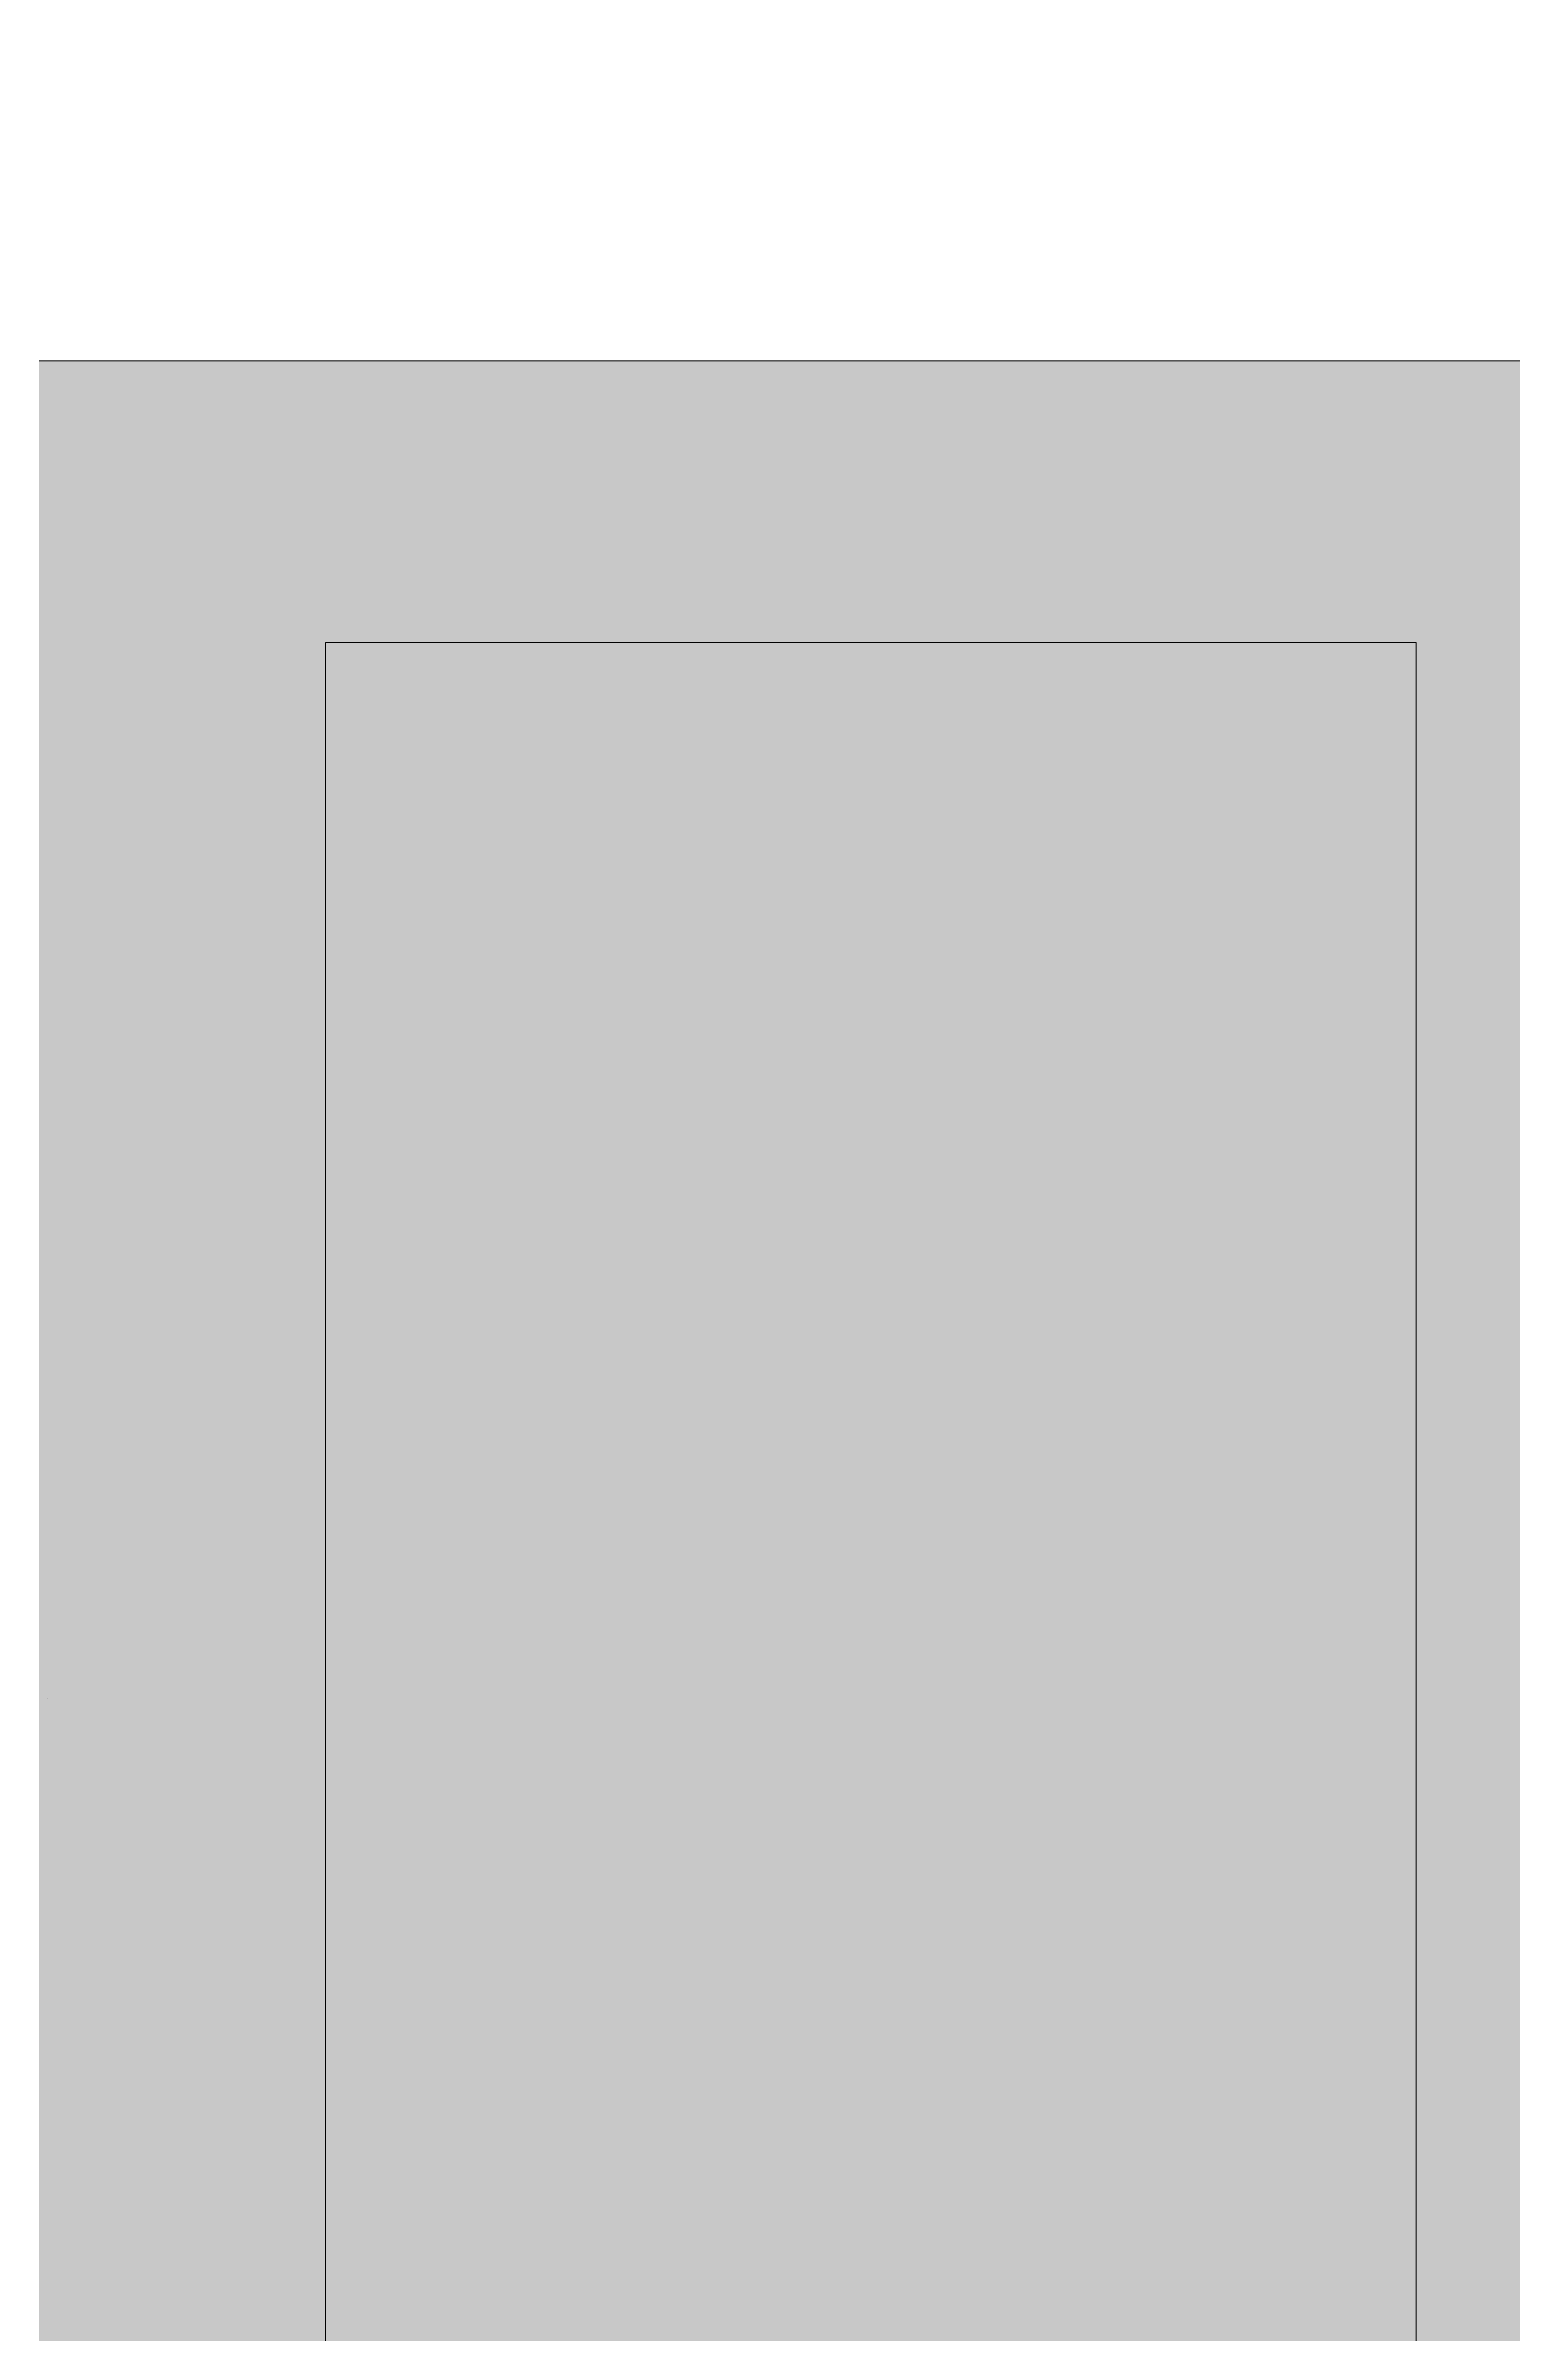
# Model space of a CAD drawing. Header units: inches. Extents: x 1 to 4591, y -953 to 1388.
# Drawn here: x 3369.1 to 3389.96, y 36.38 to 68.88 of the extents above; entities that cross this region are included whole.
import ezdxf

# ---------------------------------------------------------------- set-up
doc = ezdxf.new("R2010")
doc.units = ezdxf.units.IN
doc.header["$MEASUREMENT"] = 0
for name, color, linetype, lineweight in [('4th Floor Revit Background_dwg', 8, 'Continuous', 9), ('A-DETL-GENF', 92, 'Continuous', 9), ('A-EXIST-CORE', 7, 'Continuous', 9), ('P-FIXT', 7, 'Continuous', 9)]:
    doc.layers.add(name, color=color, linetype=linetype, lineweight=lineweight)
doc.styles.add('Swis721 Lt BT', font='swissl.ttf', dxfattribs={"height": 0.001})

# ---------------------------------------------------------------- blocks, each defined once
blk = doc.blocks.new('4th Floor Revit Background_dwg-1506688-4th Floor New Construction - Tel_Data_Elec Plan')
at = {"layer": 'A-EXIST-CORE'}
blk.add_line((2023.851, 905.393), (1553.829, 905.393), dxfattribs=at)
at = {"layer": 'A-EXIST-CORE', "flags": 128}
blk.add_lwpolyline([(1841.104, 901.393), (1841.104, 759.018), (1825.604, 759.018), (1825.604, 901.393)], close=True, dxfattribs=at)
at = {"layer": 'P-FIXT', "char_height": 0.001, "attachment_point": 1, "rotation": 180, "line_spacing_factor": 1.005062, "style": 'Swis721 Lt BT'}
for s, insert, width in [('VITREOUS CHINA', (1821.666, 886.397), 0.01315), ('C_TOILETS', (1821.666, 886.395), 0.00833), ('KINGSTON', (1821.666, 886.393), 0.00823), ('K-4330', (1821.666, 886.392), 0.00515)]:
    blk.add_mtext(s, dxfattribs=dict(at, insert=insert, width=width))

msp = doc.modelspace()

# ---------------------------------------------------------------- hatches: boundary and pattern name
at = {"layer": 'A-DETL-GENF'}
h = msp.add_hatch(color=9, dxfattribs=at)
h.paths.add_polyline_path([(3097.304, -162.72), (3245.204, -162.72), (3245.204, -147.944), (3456.829, -147.944), (3456.829, -162.72), (3571.34, -162.72), (3571.34, 64.405), (3097.304, 64.405), (3097.304, 24.53), (3106.79, 24.53), (3106.79, -19.47), (3097.304, -19.47), (3097.304, -77.47), (3106.79, -77.47), (3106.79, -121.47), (3097.304, -121.47), (3097.304, -158.22)], flags=0)
h.paths.add_polyline_path([(4231.235, -162.72), (4231.235, 68.308), (3945.235, 68.308), (3945.235, -162.72), (4221.965, -162.72)], flags=0)
h.paths.add_polyline_path([(2867.813, -160.845), (2965.29, -160.845), (2965.29, -120.86), (2955.79, -120.86), (2955.79, -76.86), (2965.79, -76.86), (2965.79, -18.86), (2955.79, -18.86), (2955.79, 25.14), (2965.29, 25.14), (2965.29, 62.362), (2881.542, 62.362), (2799.662, 144.242), (2742.193, 144.242), (2742.193, 18.14), (2705.207, 18.14), (2705.207, -160.845), (2863.813, -160.845)], flags=0)
h.paths.add_polyline_path([(2221.813, 330.778), (2221.813, 334.778), (2380.799, 334.778), (2494.978, 448.957), (2385.157, 558.753), (2314.519, 558.753), (2314.519, 773.499), (2198.584, 773.499), (2198.584, 330.778)], flags=0)

# ---------------------------------------------------------------- block references
at = {"layer": '4th Floor Revit Background_dwg', "color": 7}
msp.add_blockref('4th Floor Revit Background_dwg-1506688-4th Floor New Construction - Tel_Data_Elec Plan', (1547.475, -840.988), dxfattribs=at)

doc.saveas('drawing.dxf')
